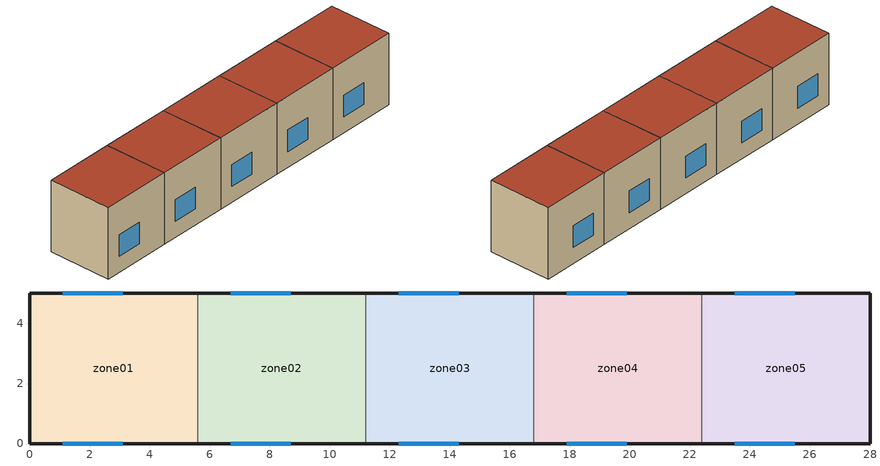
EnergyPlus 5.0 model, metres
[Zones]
zone01
 floor ground (GROUND_FLOOR): 5.6,5 5.6,0 0,0 0,5 z0
 wall outside (EXT_WALL): 5.6,5 0,5 0,0 5.6,0 z0:5.6
 wall to zone02 (ADJ_WALL): 5.6,0 5.6,5 z0:5.6
 window (EXT_WINDOW1): 1.1,0 3.1,0 / 3.1,5 1.1,5 z1.25:2.95
 roof outside (EXT_ROOF): 0,5 0,0 5.6,0 5.6,5 z5.6
zone02
 floor ground (GROUND_FLOOR): 11.2,5 11.2,0 5.6,0 5.6,5 z0
 wall outside (EXT_WALL): 11.2,5 5.6,5 / 5.6,0 11.2,0 z0:5.6
 wall to zone03 (ADJ_WALL): 11.2,0 11.2,5 z0:5.6
 wall to zone01 (ADJ_WALL): 5.6,5 5.6,0 z0:5.6
 window (EXT_WINDOW1): 6.7,0 8.7,0 / 8.7,5 6.7,5 z1.25:2.95
 roof outside (EXT_ROOF): 5.6,5 5.6,0 11.2,0 11.2,5 z5.6
zone03
 floor ground (GROUND_FLOOR): 16.8,5 16.8,0 11.2,0 11.2,5 z0
 wall outside (EXT_WALL): 16.8,5 11.2,5 / 11.2,0 16.8,0 z0:5.6
 wall to zone04 (ADJ_WALL): 16.8,0 16.8,5 z0:5.6
 wall to zone02 (ADJ_WALL): 11.2,5 11.2,0 z0:5.6
 window (EXT_WINDOW1): 12.3,0 14.3,0 / 14.3,5 12.3,5 z1.25:2.95
 roof outside (EXT_ROOF): 11.2,5 11.2,0 16.8,0 16.8,5 z5.6
zone04
 floor ground (GROUND_FLOOR): 22.4,5 22.4,0 16.8,0 16.8,5 z0
 wall outside (EXT_WALL): 22.4,5 16.8,5 / 16.8,0 22.4,0 z0:5.6
 wall to zone05 (ADJ_WALL): 22.4,0 22.4,5 z0:5.6
 wall to zone03 (ADJ_WALL): 16.8,5 16.8,0 z0:5.6
 window (EXT_WINDOW1): 17.9,0 19.9,0 / 19.9,5 17.9,5 z1.25:2.95
 roof outside (EXT_ROOF): 16.8,5 16.8,0 22.4,0 22.4,5 z5.6
zone05
 floor ground (GROUND_FLOOR): 28,5 28,0 22.4,0 22.4,5 z0
 wall outside (EXT_WALL): 22.4,0 28,0 28,5 22.4,5 z0:5.6
 wall to zone04 (ADJ_WALL): 22.4,5 22.4,0 z0:5.6
 window (EXT_WINDOW1): 23.5,0 25.5,0 / 25.5,5 23.5,5 z1.25:2.95
 roof outside (EXT_ROOF): 22.4,5 22.4,0 28,0 28,5 z5.6
[Building]
TRNSYS18: North Axis {deg}=0; Terrain=City; Loads Convergence Tolerance Value=0; Temperature Convergence Tolerance Value {deltaC}=0; Solar Distribution=FullInteriorAndExterior; Maximum Number of Warmup Days=0
[Site:Location]
not used: Latitude {deg}=0; Longitude {deg}=0; Time Zone {hr}=0; Elevation {m}=0
[Construction]
GROUND_FLOOR; EXT_WALL; EXT_ROOF; ADJ_WALL; EXT_WINDOW1: 
[WindowProperty:ShadingControl]
ESHADE=0; ISHADE=INPUT 1*MAX_ISHADE : SHADECNTRL=ISHADE_INTERNAL
[SurfaceProperty:OtherSideCoefficients]
BOUNDARY=IDENTICAL; BOUNDARY=INPUT 1*TBOUNDARY; BOUNDARY=INPUT 1*TBOUNDARY_2; BOUNDARY=INPUT 1*TBOUNDARY_3; BOUNDARY=INPUT 1*TGROUND; BOUNDARY=20; BOUNDARY=15
[Zone] Multiplier=1
zone01; zone02; zone03; zone04; zone05
